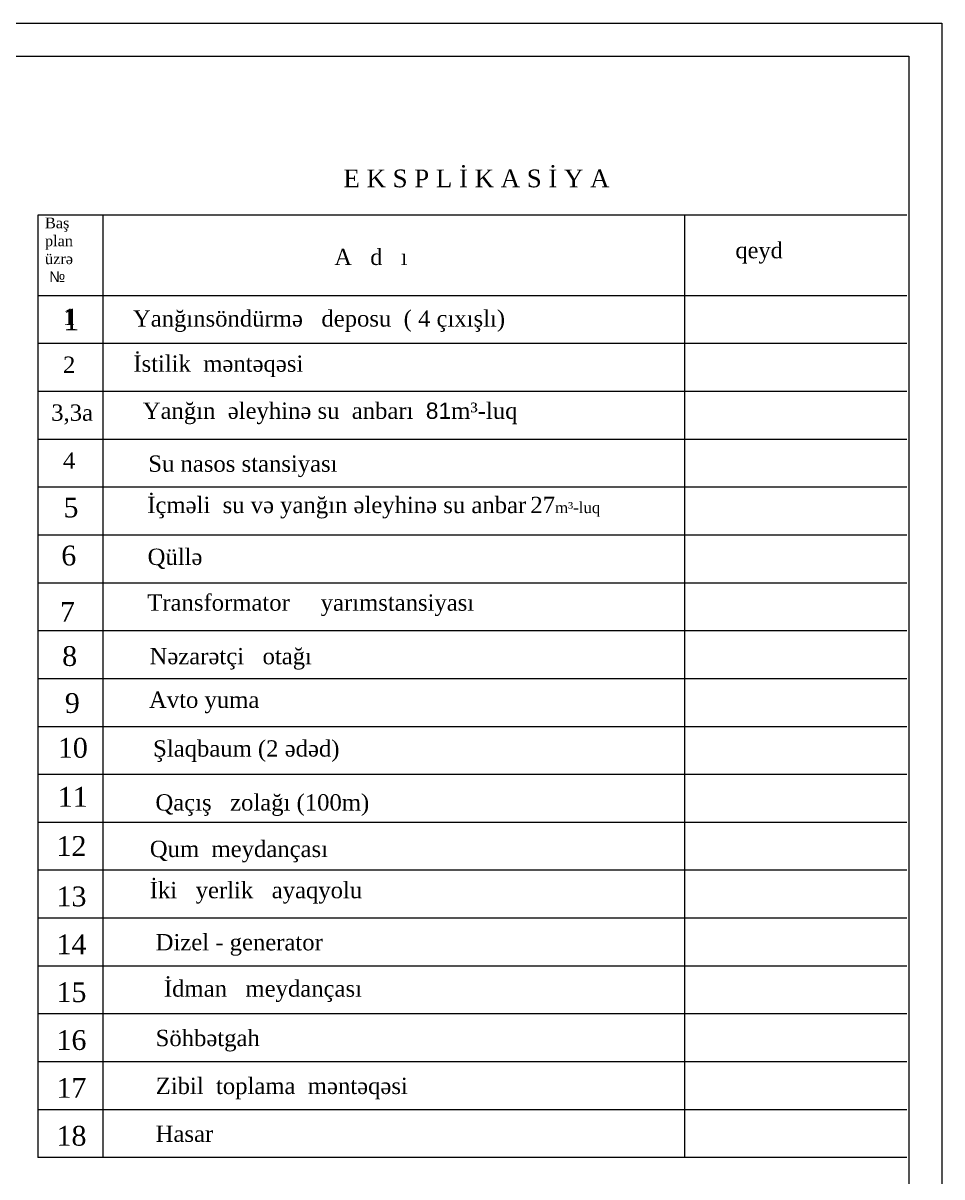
# Model space of a CAD drawing. Header units: feet. Extents: x 3381 to 1374491, y 675186 to 8751562.
# Drawn here: x 686692.9 to 686834, y 4375691.5 to 4375868.9 of the extents above; entities that cross this region are included whole.
import ezdxf

# ---------------------------------------------------------------- set-up
doc = ezdxf.new("R2010")
doc.units = ezdxf.units.FT
doc.header["$MEASUREMENT"] = 0
doc.linetypes.add('DUZ', pattern=[0])
doc.layers.add('Layer8', color=7, linetype='CONTINUOUS')
doc.layers.add('ramka', color=7, linetype='CONTINUOUS')
doc.layers.add('rabit xt', color=7, linetype='CONTINUOUS', lineweight=13)
doc.layers.add('Su S1', color=5, linetype='CONTINUOUS', lineweight=60)
doc.styles.get("Standard").update_dxf_attribs({"font": 'arial.ttf', "height": 2.5})
doc.styles.add('style5', font='ariall.ttf', dxfattribs={"height": 400})
doc.styles.add('СГЕНЕРИР_СТИЛЬ_1', font='a3ar(la).ttf')

msp = doc.modelspace()

# ---------------------------------------------------------------- linework, layer by layer
at = {"layer": 'rabit xt', "color": 7, "lineweight": 20, "ltscale": 0.3, "elevation": -688.014}
msp.add_lwpolyline([(686414.016, 4375868.867), (686834.016, 4375868.867), (686834.016, 4375571.867)], dxfattribs=at)
msp.add_lwpolyline([(686433.914, 4375863.787), (686828.914, 4375863.787), (686828.914, 4375576.787), (686433.914, 4375576.787)], close=True, dxfattribs=at)
at = {"layer": 'Su S1', "color": 0, "linetype": 'DUZ', "lineweight": 18, "ltscale": 0.6}
for p, q in [((686793.104, 4375839.353, -697.804), (686695.128, 4375839.353, -697.804)), ((686695.128, 4375839.353, -697.804), (686695.128, 4375694.471, -697.804)), ((686828.617, 4375839.353, -697.804), (686695.226, 4375839.353, -697.804)), ((686705.146, 4375839.353, -697.804), (686705.146, 4375819.591, -697.804)), ((686794.462, 4375839.465, -698.5), (686794.462, 4375694.471, -698.5)), ((686705.146, 4375830.128, -697.804), (686705.146, 4375694.471, -697.804)), ((686828.617, 4375826.953, -697.804), (686695.226, 4375826.953, -697.804)), ((686793.104, 4375826.953, -697.804), (686695.226, 4375826.953, -697.804)), ((686793.104, 4375819.591, -697.804), (686695.128, 4375819.591, -697.804)), ((686828.617, 4375819.591, -697.804), (686695.226, 4375819.591, -697.804)), ((686793.104, 4375812.231, -697.804), (686695.128, 4375812.231, -697.804)), ((686828.617, 4375812.231, -697.804), (686695.226, 4375812.231, -697.804)), ((686793.104, 4375804.871, -697.804), (686695.128, 4375804.871, -697.804)), ((686828.617, 4375804.871, -697.804), (686695.226, 4375804.871, -697.804)), ((686793.104, 4375797.511, -697.804), (686695.128, 4375797.511, -697.804)), ((686828.617, 4375797.511, -697.804), (686695.226, 4375797.511, -697.804)), ((686793.104, 4375790.151, -697.804), (686695.128, 4375790.151, -697.804)), ((686828.617, 4375790.151, -697.804), (686695.226, 4375790.151, -697.804)), ((686828.617, 4375782.791, -697.804), (686695.226, 4375782.791, -697.804)), ((686828.617, 4375775.431, -697.804), (686695.226, 4375775.431, -697.804)), ((686828.617, 4375768.071, -697.804), (686695.226, 4375768.071, -697.804)), ((686828.617, 4375760.711, -697.804), (686695.226, 4375760.711, -697.804)), ((686828.617, 4375753.351, -697.804), (686695.226, 4375753.351, -697.804)), ((686828.617, 4375745.991, -697.804), (686695.226, 4375745.991, -697.804)), ((686828.617, 4375738.631, -697.804), (686695.128, 4375738.631, -697.804)), ((686828.617, 4375731.271, -697.804), (686695.128, 4375731.271, -697.804)), ((686828.617, 4375723.911, -697.804), (686695.128, 4375723.911, -697.804)), ((686828.617, 4375716.551, -697.804), (686695.128, 4375716.551, -697.804)), ((686828.617, 4375709.191, -697.804), (686695.128, 4375709.191, -697.804)), ((686828.617, 4375701.831, -697.804), (686695.128, 4375701.831, -697.804)), ((686828.617, 4375694.471, -697.804), (686695.128, 4375694.471, -697.804))]:
    msp.add_line(p, q, dxfattribs=at)

# ---------------------------------------------------------------- texts
at = {"layer": 'Layer8', "color": 0, "lineweight": 18, "attachment_point": 1, "style": 'style5'}
for s, insert, char_height, width in [('{\\fTimes New Roman|b0|i0|c238|p18;1}', (686699.003, 4375824.964, -697.804), 2.50952, 137.00029), ('{\\fTimes New Roman|b0|i0|c238|p18;1}', (686699.003, 4375824.964, -697.804), 3.3067, 137.00029), ('{\\fTimes New Roman|b0|i0|c238|p18;2}', (686699.003, 4375817.604, -697.804), 2.50952, 137.00029), ('{\\fTimes New Roman|b0|i0|c238|p18;3,3a}', (686697.192, 4375810.244, -697.804), 2.50952, 137.00029), ('{\\fTimes New Roman|b0|i0|c238|p18;4}', (686699.003, 4375802.884, -697.804), 2.50952, 137.00029), ('{\\fTimes New Roman|b0|i0|c238|p18;5}', (686699.077, 4375795.924, -697.804), 3.04184, 126.02667), ('{\\fTimes New Roman|b0|i0|c238|p18;\\H1.1111x;6\\H0.9x; }', (686698.744, 4375788.544, -697.804), 2.73765, 113.42401), ('{\\fTimes New Roman|b0|i0|c238|p18;7 }', (686698.536, 4375779.881, -697.804), 3.04184, 126.02667), ('{\\fTimes New Roman|b0|i0|c238|p18;8  }', (686698.873, 4375773.089, -697.804), 3.04184, 126.02667), ('{\\fTimes New Roman|b0|i0|c238|p18;9  }', (686699.287, 4375765.869, -697.804), 3.04184, 126.02667), ('{\\fTimes New Roman|b0|i0|c238|p18;10  }', (686698.22, 4375758.978, -697.804), 3.04184, 126.02667), ('{\\fTimes New Roman|b0|i0|c0|p18;1\\fTimes New Roman|b0|i0|c238|p18;1 }', (686698.198, 4375751.443, -697.804), 3.04184, 126.02667), ('{\\fTimes New Roman|b0|i0|c0|p18;1\\fTimes New Roman|b0|i0|c238|p18;2 }', (686698.011, 4375743.891, -697.804), 3.04184, 126.02667), ('{\\fTimes New Roman|b0|i0|c0|p18;1\\fTimes New Roman|b0|i0|c238|p18;3 }', (686698.011, 4375736.141, -697.804), 3.04184, 126.02667), ('{\\fTimes New Roman|b0|i0|c0|p18;1\\fTimes New Roman|b0|i0|c238|p18;4 }', (686698.011, 4375728.781, -697.804), 3.04184, 126.02667), ('{\\fTimes New Roman|b0|i0|c0|p18;1\\fTimes New Roman|b0|i0|c238|p18;5 }', (686698.011, 4375721.421, -697.804), 3.04184, 126.02667), ('{\\fTimes New Roman|b0|i0|c0|p18;1\\fTimes New Roman|b0|i0|c238|p18;6 }', (686698.011, 4375714.061, -697.804), 3.04184, 126.02667), ('{\\fTimes New Roman|b0|i0|c0|p18;1\\fTimes New Roman|b0|i0|c238|p18;7 }', (686698.011, 4375706.701, -697.804), 3.04184, 126.02667), ('{\\fTimes New Roman|b0|i0|c0|p18;1\\fTimes New Roman|b0|i0|c238|p18;8 }', (686698.011, 4375699.341, -697.804), 3.04184, 126.02667)]:
    msp.add_mtext(s, dxfattribs=dict(at, insert=insert, char_height=char_height, width=width))
at = {"layer": 'ramka', "color": 0, "lineweight": 13, "ltscale": 0.4, "insert": (686742.089, 4375846.353, -55.88), "char_height": 2.728028, "width": 138.34072, "attachment_point": 1, "style": 'СГЕНЕРИР_СТИЛЬ_1'}
msp.add_mtext('{\\fTimes New Roman|b0|i0|c204|p18;E K S P L \\fTimes New Roman|b0|i0|c238|p18;İ\\fTimes New Roman|b0|i0|c204|p18; K A S \\fTimes New Roman|b0|i0|c238|p18;İ\\fTimes New Roman|b0|i0|c204|p18; Y A}', dxfattribs=at)
at = {"layer": 'ramka', "color": 0, "lineweight": 13, "ltscale": 0.4, "attachment_point": 1}
for s, insert, char_height, width in [('{\\fTimes New Roman|b0|i0|c238|p18;Baş\\Pplan\\Püzrə\\P} №', (686696.239, 4375838.975, -697.804), 1.65335, 37.23118), ('{\\fTimes New Roman|b0|i0|c238|p18;Baş\\Pplan\\Püzrə\\P} №', (686696.239, 4375838.975, -697.804), 1.65335, 37.23118), ('{\\fTimes New Roman|b0|i0|c238|p18;qeyd}', (686802.292, 4375835.191, -698.5), 2.48003, 37.23118), ('{\\fTimes New Roman|b0|i0|c0|p18;A   d   \\fTimes New Roman|b0|i0|c238|p18;ı}', (686740.691, 4375834.156, -697.804), 2.48003, 37.23118), ('{\\fTimes New Roman|b0|i0|c238|p18;Yanğınsöndürmə   deposu  ( 4\\fTimes New Roman|b0|i0|c162|p18; \\fTimes New Roman|b0|i0|c238|p18;çıxışlı)}', (686709.749, 4375824.716, -674.848), 2.509515, 64.31843), ('{\\fTimes New Roman|b0|i0|c238|p18; İstilik  məntəqəsi }', (686708.859, 4375817.775, -1356.984), 2.50952, 97.54651), ('{\\fTimes New Roman|b0|i0|c238|p18;Yanğın  əleyhinə su  anbarı  \\fArial|b0|i0|c238|p34;81\\fTimes New Roman|b0|i0|c238|p18;m³-luq}', (686711.262, 4375810.537, -697.804), 2.509515, 92.61855), ('{\\fTimes New Roman|b0|i0|c238|p18;Su nasos stansiyası}', (686712.109, 4375802.401, -697.804), 2.50952, 92.61855), ('{\\fArial|b0|i0|c238|p34;   \\fTimes New Roman|b0|i0|c238|p18; İçməli  su və yanğın əleyhinə su anbar\\H0.68182x; \\H1.46666x;27\\H0.68182x;m³-luq}', (686708.078, 4375796.047, -697.804), 2.509515, 92.61855), ('{\\fTimes New Roman|b0|i0|c238|p18;Qüllə}', (686712.002, 4375788.079, -1356.984), 2.50952, 83.35669), ('{\\fTimes New Roman|b0|i0|c238|p18;Transformator     yarımstansiyası}', (686711.953, 4375781.042, -697.804), 2.50952, 92.61855), ('{\\fTimes New Roman|b0|i0|c238|p18;Nəzarətçi   otağı}', (686712.301, 4375772.811, -697.804), 2.50952, 92.61855), ('{\\fTimes New Roman|b0|i0|c238|p18;Avto yuma}', (686712.214, 4375766.109, -697.804), 2.50952, 92.61855), ('{\\fTimes New Roman|b0|i0|c238|p18;Şlaqbaum (2 ədəd)}', (686712.846, 4375758.616, -697.804), 2.50952, 92.61855), ('{\\fTimes New Roman|b0|i0|c238|p18;Qaçış   zolağı (100m)}', (686713.206, 4375750.322, -730.861), 2.50952, 83.35669), ('{\\fTimes New Roman|b0|i0|c238|p18;Qum  meydançası}', (686712.34, 4375743.182, -697.804), 2.50952, 92.61855), ('{\\fTimes New Roman|b0|i0|c238|p18;İki   yerlik   ayaqyolu}', (686712.33, 4375736.844, -697.804), 2.50952, 59.37086), ('{\\fTimes New Roman|b0|i0|c238|p18;Dizel - generator}', (686713.239, 4375728.833, -697.804), 2.50952, 59.37086), ('{\\fTimes New Roman|b0|i0|c238|p18;İdman   meydançası}', (686714.509, 4375721.715, -707.452), 2.50952, 42.81553), ('{\\fTimes New Roman|b0|i0|c238|p18;Söhbətgah}', (686713.239, 4375714.113, -697.804), 2.50952, 59.37086), ('{\\fTimes New Roman|b0|i0|c238|p18;Zibil  toplama  məntəqəsi}', (686713.239, 4375706.753, -697.804), 2.50952, 59.37086), ('{\\fTimes New Roman|b0|i0|c238|p18;Hasar}', (686713.239, 4375699.393, -697.804), 2.50952, 59.37086)]:
    msp.add_mtext(s, dxfattribs=dict(at, insert=insert, char_height=char_height, width=width))

doc.saveas('drawing.dxf')
